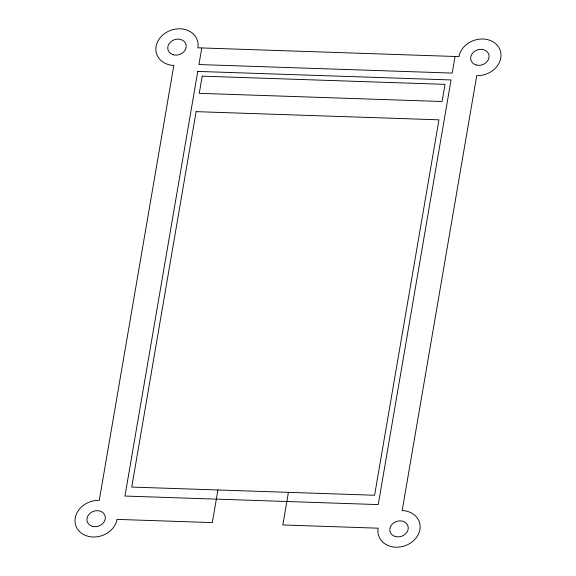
<?xml version="1.0" encoding="UTF-8"?>
<svg xmlns="http://www.w3.org/2000/svg" width="576" height="576" viewBox="0 0 576 576"><rect width="100%" height="100%" fill="white"/><g stroke="black" fill="none" stroke-linecap="round" stroke-linejoin="round"><path stroke-width="0.86" d="M201.787 47.952L198.943 64.548L452.225 73.08L455.069 56.484M217.915 489.974L212.321 522.598L117.014 519.386A21.47 17.921 -18.9 0 1 92.988 536.99A21.47 17.921 -18.9 0 1 75.233 517.975A21.47 17.921 -18.9 0 1 99.266 500.364L173.837 65.426A21.47 17.921 -18.9 0 1 156.089 46.411A21.47 17.921 -18.9 0 1 180.122 28.8A21.47 17.921 -18.9 0 1 197.87 47.815L458.986 56.614A21.47 17.921 -18.9 0 1 483.012 39.01A21.47 17.921 -18.9 0 1 500.767 58.025A21.47 17.921 -18.9 0 1 476.734 75.636L402.163 510.574A21.47 17.921 -18.9 0 1 419.911 529.589A21.47 17.921 -18.9 0 1 395.878 547.2A21.47 17.921 -18.9 0 1 378.13 528.185L282.823 524.974L288.418 492.35M197.762 71.41L124.956 496.051L378.238 504.59L451.044 79.949L197.762 71.41M196.114 111.65L131.746 487.073L374.587 495.252L438.955 119.83L196.114 111.65M202.198 76.169L199.253 93.334L442.094 101.52L445.039 84.348L202.198 76.169M92.434 526.342A9.389 7.841 -18.9 0 0 105.307 516.902A9.389 7.841 -18.9 0 0 90.634 512.798A9.389 7.841 -18.9 0 0 92.434 526.342M395.33 536.544A9.389 7.841 -18.9 0 0 408.204 527.112A9.389 7.841 -18.9 0 0 393.53 523.001A9.389 7.841 -18.9 0 0 395.33 536.544M173.29 54.77A9.389 7.841 -18.9 0 0 186.163 45.338A9.389 7.841 -18.9 0 0 171.49 41.227A9.389 7.841 -18.9 0 0 173.29 54.77M476.179 64.98A9.389 7.841 -18.9 0 0 489.06 55.541A9.389 7.841 -18.9 0 0 474.386 51.437A9.389 7.841 -18.9 0 0 476.179 64.98"/></g></svg>
